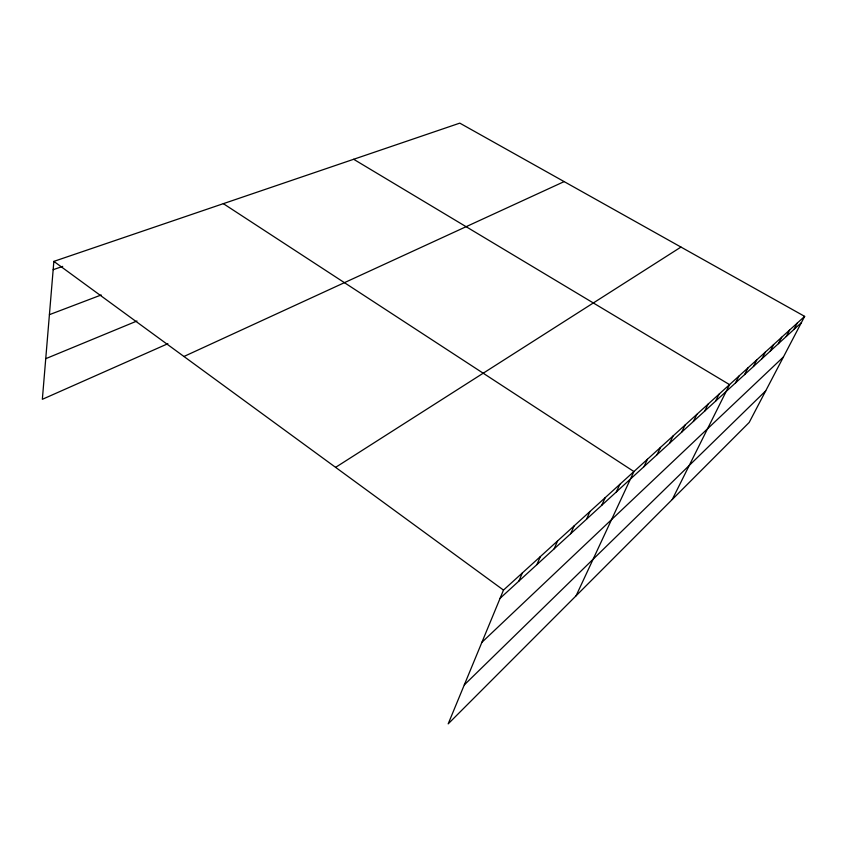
<?xml version="1.0" encoding="UTF-8"?>
<svg xmlns="http://www.w3.org/2000/svg" width="847" height="847" viewBox="0 0 847 847"><rect width="100%" height="100%" fill="white"/><g stroke="black" fill="none" stroke-linecap="round" stroke-linejoin="round"><path stroke-width="1.27" d="M804.65 316.376L503.489 590.094L448.179 723.867L749.193 422.452L804.65 316.376L459.794 123.133L53.859 261.384L42.35 399.308L167.875 343.702M518.915 581.063L522.334 572.974M536.913 564.6L540.354 556.595M554.15 548.835L557.601 540.915M570.666 533.726L574.139 525.892M586.516 519.222L589.988 511.472M601.73 505.299L605.213 497.634M616.351 491.927L619.845 484.346M576.076 595.812L633.916 471.557L223.343 203.661M643.953 466.676L647.447 459.254M656.997 454.744L660.48 447.417M669.564 443.246L673.037 435.993M681.676 432.161L685.149 424.993M693.375 421.467L696.837 414.374M704.672 411.134L708.124 404.114M715.577 401.15L719.018 394.204M672.243 499.518L729.553 384.633L353.665 159.278M735.492 382.929L738.902 376.132M744.577 374.618L747.975 367.894M753.396 366.55L756.784 359.89M761.961 358.715L765.328 352.119M770.294 351.092L773.639 344.56M778.382 343.691L781.717 337.222M786.249 336.492L789.573 330.086M793.914 329.483L797.218 323.141M464.283 684.916L765.73 390.838M481.911 642.301L783.454 356.936M500.111 598.278L801.368 322.665M335.603 467.353L680.967 247.07M183.947 356.481L564.134 181.607M45.738 358.683L136.97 321.013M49.412 314.671L101.206 294.978M53.17 269.695L62.699 266.382M53.859 261.384L503.489 590.094"/></g></svg>
